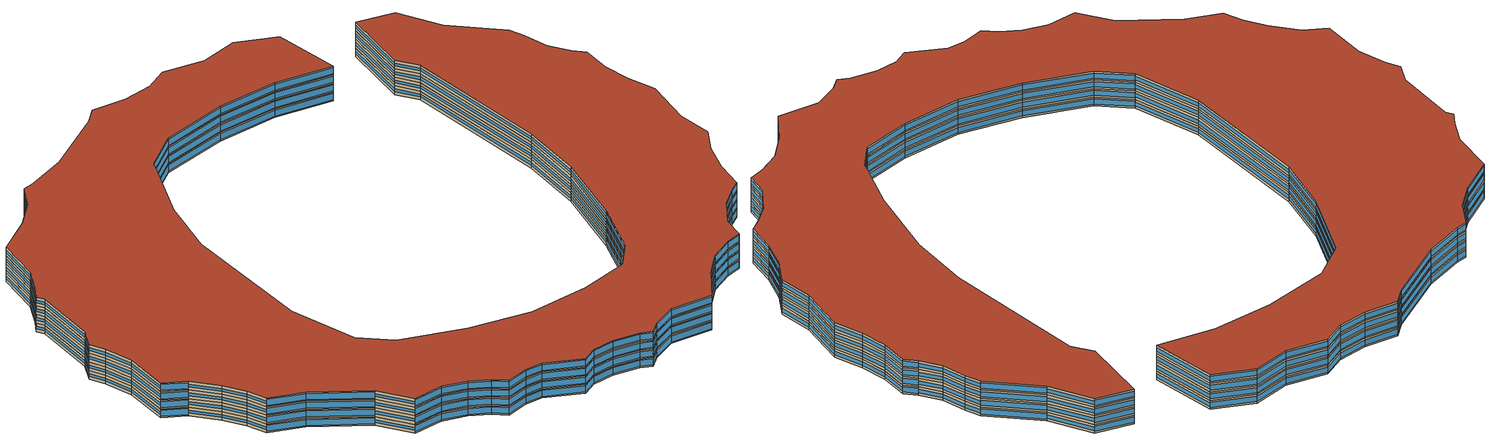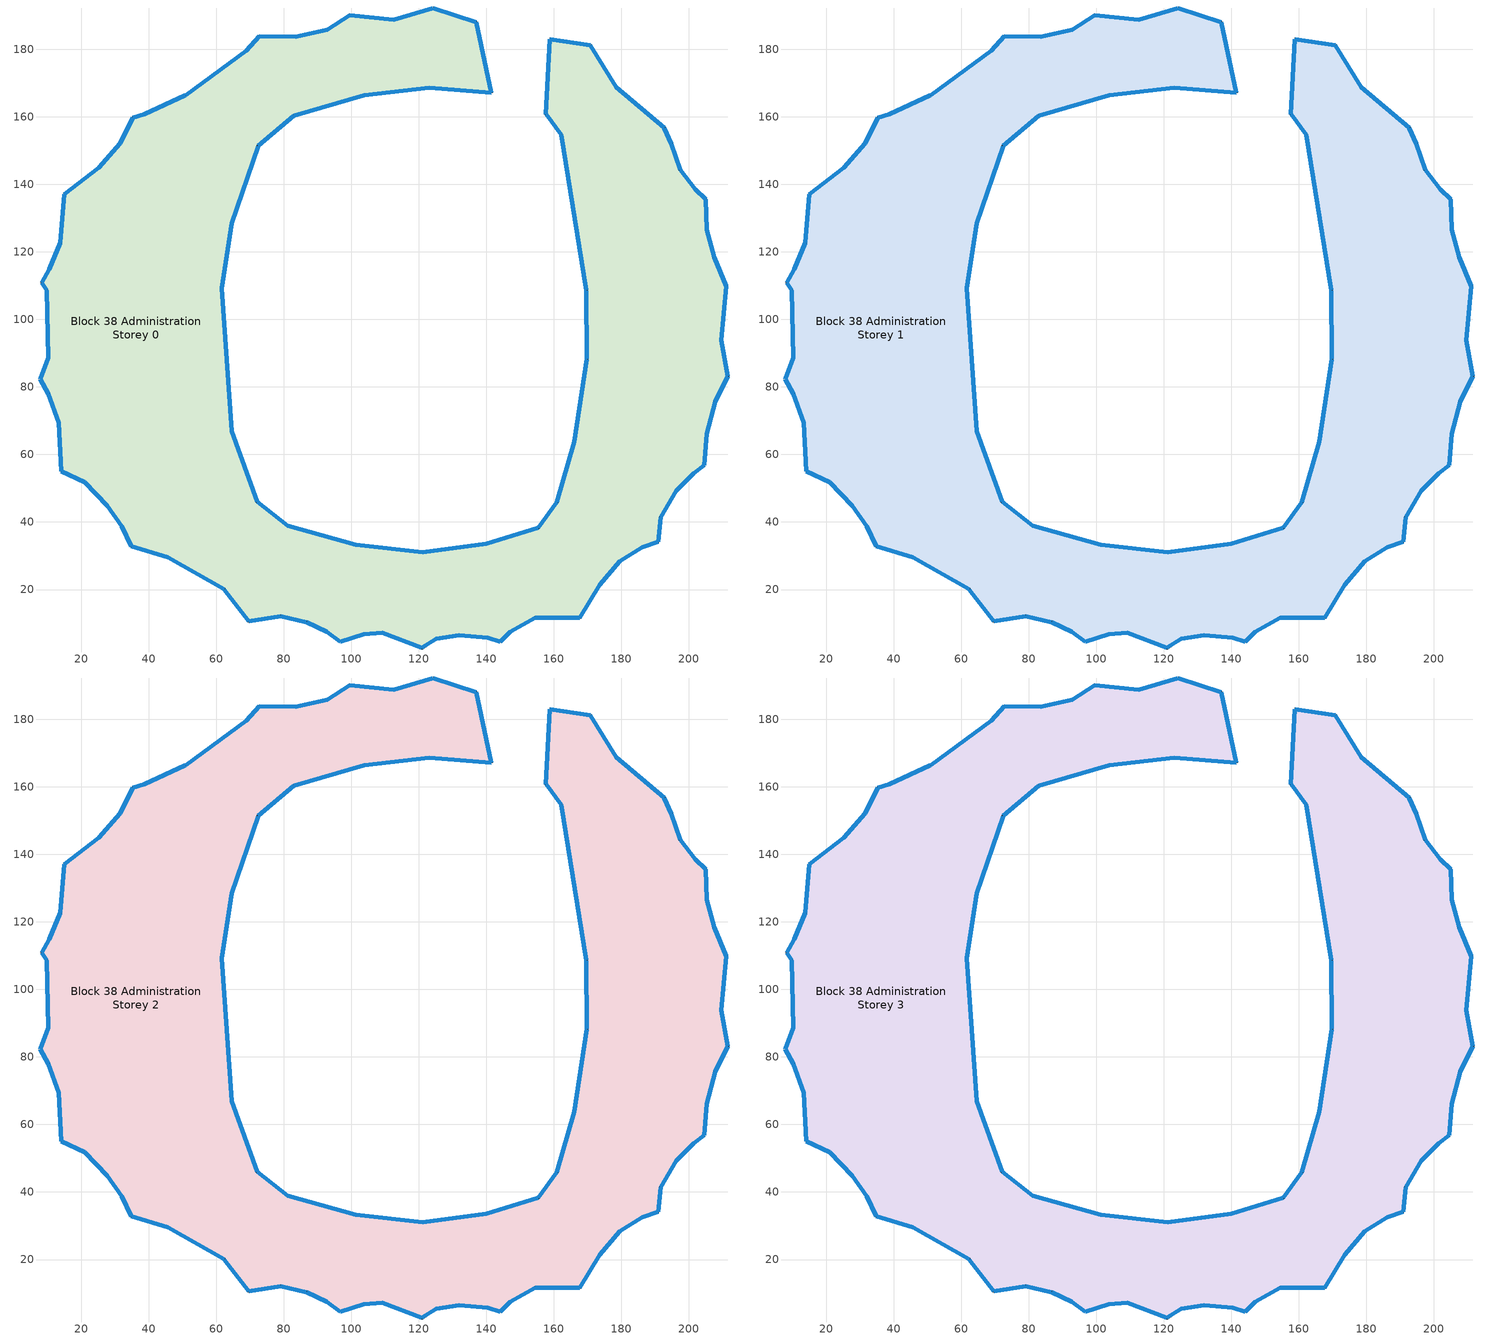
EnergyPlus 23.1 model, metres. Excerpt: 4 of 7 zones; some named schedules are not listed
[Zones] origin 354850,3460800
Block 38 Administration Storey 0
 floor ground (Project Floor): 192.75,156.68 194.78,151.99 197.44,144.31 201.84,138.59 205.03,135.55 205.29,126.57 207.46,118.34 211.06,109.75 209.6,93.8 211.55,83.13 207.82,75.65 205.22,66.15 204.52,56.73 201.44,54.45 196.22,49.2 191.64,41.39 190.97,34.19 186.18,32.48 179.46,28.36 173.65,21.35 167.71,11.56 154.47,11.63 147.08,7.52 144.09,4.46 140.49,5.73 132.02,6.51 125.15,5.39 120.83,2.68 109.18,7.16 103.65,6.79 96.76,4.56 92.8,7.5 86.75,10.35 79.15,12.01 69.7,10.59 62.41,20 45.68,29.55 34.87,32.8 32.1,38.71 27.8,44.87 21.14,51.73 14.13,55.04 13.38,69.35 10.26,77.93 7.84,82.29 10.31,88.68 9.83,108.65 8.34,110.89 10.58,114.85 13.83,122.67 14.98,137.07 25.28,144.91 31.57,152.14 35.29,159.74 38.64,160.69 50.91,166.4 68.9,179.56 72.76,183.83 83.62,183.68 92.88,185.77 99.61,190 112.64,188.72 124.21,192.22 137,187.94 141.48,167.14 123.12,168.62 103.85,166.44 83.01,160.3 72.51,151.35 64.67,128.51 61.64,109.26 64.58,66.87 72.19,45.92 81.24,38.81 101.35,33.32 121.12,31.05 140.01,33.56 155.32,38.34 160.85,45.81 166.05,63.81 169.72,88.26 169.62,108.55 162.25,154.66 157.67,160.71 158.84,182.98 170.71,181.15 178.54,168.74 z0
 wall outside (Project Wall): 137,187.94 124.21,192.22 112.64,188.72 99.61,190 92.88,185.77 83.62,183.68 72.76,183.83 68.9,179.56 50.91,166.4 38.64,160.69 35.29,159.74 31.57,152.14 25.28,144.91 14.98,137.07 13.83,122.67 10.58,114.85 8.34,110.89 9.83,108.65 10.31,88.68 7.84,82.29 10.26,77.93 13.38,69.35 14.13,55.04 21.14,51.73 27.8,44.87 32.1,38.71 34.87,32.8 45.68,29.55 62.41,20 69.7,10.59 79.15,12.01 86.75,10.35 92.8,7.5 96.76,4.56 103.65,6.79 109.18,7.16 120.83,2.68 125.15,5.39 132.02,6.51 140.49,5.73 144.09,4.46 147.08,7.52 154.47,11.63 167.71,11.56 173.65,21.35 179.46,28.36 186.18,32.48 190.97,34.19 191.64,41.39 196.22,49.2 201.44,54.45 204.52,56.73 205.22,66.15 207.82,75.65 211.55,83.13 209.6,93.8 211.06,109.75 207.46,118.34 205.29,126.57 205.03,135.55 201.84,138.59 197.44,144.31 194.78,151.99 192.75,156.68 178.54,168.74 170.71,181.15 158.84,182.98 157.67,160.71 162.25,154.66 169.62,108.55 169.72,88.26 166.05,63.81 160.85,45.81 155.32,38.34 140.01,33.56 121.12,31.05 101.35,33.32 81.24,38.81 72.19,45.92 64.58,66.87 61.64,109.26 64.67,128.51 72.51,151.35 83.01,160.3 103.85,166.44 123.12,168.62 141.48,167.14 137,187.94 z0:2.86
 window (Administration_north_window_construction): 137,187.94 124.21,192.21 / 124.2,192.21 112.64,188.72 / 112.63,188.72 99.61,190 / 99.6,190 92.89,185.78 / 92.88,185.77 83.62,183.69 / 83.61,183.68 72.77,183.83 / 68.89,179.56 50.92,166.4 / 50.9,166.39 38.64,160.69 / 38.64,160.69 35.29,159.74 / 25.27,144.91 14.99,137.07 / 205.03,135.56 201.84,138.59 / 192.75,156.68 178.55,168.73 / 170.71,181.15 158.84,182.98 / 155.31,38.34 140.02,33.57 / 140,33.56 121.13,31.06 / 121.11,31.06 101.36,33.32 / 101.34,33.33 81.25,38.81 / 81.23,38.81 72.2,45.92 z0.57:2.29
 window (Administration_west_window_construction): 72.76,183.83 68.9,179.57 / 35.29,159.74 31.57,152.14 / 31.57,152.14 25.28,144.91 / 14.98,137.06 13.83,122.68 / 13.83,122.67 10.58,114.85 / 10.58,114.84 8.34,110.89 / 8.34,110.88 9.83,108.65 / 9.83,108.64 10.31,88.69 / 10.31,88.68 7.85,82.29 / 7.85,82.29 10.26,77.93 / 10.26,77.93 13.38,69.35 / 13.38,69.34 14.13,55.05 / 21.14,51.72 27.8,44.87 / 27.8,44.87 32.09,38.72 / 32.1,38.71 34.87,32.8 / 62.41,20 69.7,10.59 / 158.84,182.97 157.67,160.72 / 157.67,160.71 162.25,154.66 / 162.26,154.64 169.61,108.57 / 169.62,108.54 169.72,88.27 / 169.72,88.24 166.05,63.82 / 166.04,63.8 160.85,45.81 / 160.84,45.8 155.32,38.35 z1:1.86
 window (Administration_south_window_construction): 14.14,55.04 21.13,51.73 / 34.88,32.8 45.68,29.55 / 45.69,29.54 62.4,20.01 / 69.71,10.59 79.15,12.01 / 79.16,12.01 86.74,10.35 / 86.75,10.35 92.8,7.5 / 92.8,7.5 96.76,4.56 / 96.76,4.56 103.64,6.79 / 103.65,6.79 109.17,7.16 / 109.18,7.16 120.82,2.68 / 120.83,2.68 125.15,5.39 / 125.15,5.39 132.02,6.51 / 132.03,6.51 140.48,5.73 / 140.49,5.73 144.09,4.46 / 147.09,7.53 154.47,11.63 / 154.48,11.63 167.7,11.56 / 179.46,28.37 186.18,32.48 / 186.19,32.49 190.97,34.19 / 201.44,54.45 204.51,56.73 / 72.51,151.36 83,160.29 / 83.02,160.3 103.84,166.44 / 103.86,166.44 123.11,168.61 / 123.13,168.61 141.47,167.14 z0.43:2.43
 window (Administration_east_window_construction): 144.09,4.46 147.08,7.52 / 167.71,11.57 173.65,21.34 / 173.65,21.35 179.46,28.36 / 190.97,34.2 191.64,41.39 / 191.64,41.39 196.22,49.19 / 196.23,49.2 201.43,54.44 / 204.52,56.74 205.22,66.14 / 205.22,66.15 207.82,75.64 / 207.83,75.65 211.54,83.13 / 211.55,83.14 209.6,93.8 / 209.6,93.81 211.06,109.74 / 211.05,109.75 207.46,118.33 / 207.46,118.34 205.29,126.57 / 205.29,126.57 205.03,135.55 / 201.83,138.59 197.44,144.3 / 197.44,144.31 194.79,151.99 / 194.78,152 192.75,156.68 / 178.54,168.74 170.72,181.15 / 72.19,45.93 64.58,66.86 / 64.58,66.89 61.64,109.24 / 61.64,109.27 64.67,128.5 / 64.67,128.52 72.5,151.34 / 141.47,167.15 137,187.93 z0.86:2
 roof outside (Project Ceiling): 190.97,34.19 191.64,41.39 196.22,49.2 201.44,54.45 204.52,56.73 205.22,66.15 207.82,75.65 211.55,83.13 209.6,93.8 211.06,109.75 207.46,118.34 205.29,126.57 205.03,135.55 201.84,138.59 197.44,144.31 194.78,151.99 192.75,156.68 178.54,168.74 170.71,181.15 158.84,182.98 157.67,160.71 162.25,154.66 169.62,108.55 169.72,88.26 166.05,63.81 160.85,45.81 155.32,38.34 140.01,33.56 121.12,31.05 101.35,33.32 81.24,38.81 72.19,45.92 64.58,66.87 61.64,109.26 64.67,128.51 72.51,151.35 83.01,160.3 103.85,166.44 123.12,168.62 141.48,167.14 137,187.94 124.21,192.22 112.64,188.72 99.61,190 92.88,185.77 83.62,183.68 72.76,183.83 68.9,179.56 50.91,166.4 38.64,160.69 35.29,159.74 31.57,152.14 25.28,144.91 14.98,137.07 13.83,122.67 10.58,114.85 8.34,110.89 9.83,108.65 10.31,88.68 7.84,82.29 10.26,77.93 13.38,69.35 14.13,55.04 21.14,51.73 27.8,44.87 32.1,38.71 34.87,32.8 45.68,29.55 62.41,20 69.7,10.59 79.15,12.01 86.75,10.35 92.8,7.5 96.76,4.56 103.65,6.79 109.18,7.16 120.83,2.68 125.15,5.39 132.02,6.51 140.49,5.73 144.09,4.46 147.08,7.52 154.47,11.63 167.71,11.56 173.65,21.35 179.46,28.36 186.18,32.48 z2.86
Block 38 Administration Storey 1
 floor outside (Project Floor): 192.75,156.68 194.78,151.99 197.44,144.31 201.84,138.59 205.03,135.55 205.29,126.57 207.46,118.34 211.06,109.75 209.6,93.8 211.55,83.13 207.82,75.65 205.22,66.15 204.52,56.73 201.44,54.45 196.22,49.2 191.64,41.39 190.97,34.19 186.18,32.48 179.46,28.36 173.65,21.35 167.71,11.56 154.47,11.63 147.08,7.52 144.09,4.46 140.49,5.73 132.02,6.51 125.15,5.39 120.83,2.68 109.18,7.16 103.65,6.79 96.76,4.56 92.8,7.5 86.75,10.35 79.15,12.01 69.7,10.59 62.41,20 45.68,29.55 34.87,32.8 32.1,38.71 27.8,44.87 21.14,51.73 14.13,55.04 13.38,69.35 10.26,77.93 7.84,82.29 10.31,88.68 9.83,108.65 8.34,110.89 10.58,114.85 13.83,122.67 14.98,137.07 25.28,144.91 31.57,152.14 35.29,159.74 38.64,160.69 50.91,166.4 68.9,179.56 72.76,183.83 83.62,183.68 92.88,185.77 99.61,190 112.64,188.72 124.21,192.22 137,187.94 141.48,167.14 123.12,168.62 103.85,166.44 83.01,160.3 72.51,151.35 64.67,128.51 61.64,109.26 64.58,66.87 72.19,45.92 81.24,38.81 101.35,33.32 121.12,31.05 140.01,33.56 155.32,38.34 160.85,45.81 166.05,63.81 169.72,88.26 169.62,108.55 162.25,154.66 157.67,160.71 158.84,182.98 170.71,181.15 178.54,168.74 z2.86
 wall outside (Project Wall): 137,187.94 124.21,192.22 112.64,188.72 99.61,190 92.88,185.77 83.62,183.68 72.76,183.83 68.9,179.56 50.91,166.4 38.64,160.69 35.29,159.74 31.57,152.14 25.28,144.91 14.98,137.07 13.83,122.67 10.58,114.85 8.34,110.89 9.83,108.65 10.31,88.68 7.84,82.29 10.26,77.93 13.38,69.35 14.13,55.04 21.14,51.73 27.8,44.87 32.1,38.71 34.87,32.8 45.68,29.55 62.41,20 69.7,10.59 79.15,12.01 86.75,10.35 92.8,7.5 96.76,4.56 103.65,6.79 109.18,7.16 120.83,2.68 125.15,5.39 132.02,6.51 140.49,5.73 144.09,4.46 147.08,7.52 154.47,11.63 167.71,11.56 173.65,21.35 179.46,28.36 186.18,32.48 190.97,34.19 191.64,41.39 196.22,49.2 201.44,54.45 204.52,56.73 205.22,66.15 207.82,75.65 211.55,83.13 209.6,93.8 211.06,109.75 207.46,118.34 205.29,126.57 205.03,135.55 201.84,138.59 197.44,144.31 194.78,151.99 192.75,156.68 178.54,168.74 170.71,181.15 158.84,182.98 157.67,160.71 162.25,154.66 169.62,108.55 169.72,88.26 166.05,63.81 160.85,45.81 155.32,38.34 140.01,33.56 121.12,31.05 101.35,33.32 81.24,38.81 72.19,45.92 64.58,66.87 61.64,109.26 64.67,128.51 72.51,151.35 83.01,160.3 103.85,166.44 123.12,168.62 141.48,167.14 137,187.94 z2.86:5.71
 window (Administration_north_window_construction): 137,187.94 124.21,192.21 / 124.2,192.21 112.64,188.72 / 112.63,188.72 99.61,190 / 99.6,190 92.89,185.78 / 92.88,185.77 83.62,183.69 / 83.61,183.68 72.77,183.83 / 68.89,179.56 50.92,166.4 / 50.9,166.39 38.64,160.69 / 38.64,160.69 35.29,159.74 / 25.27,144.91 14.99,137.07 / 205.03,135.56 201.84,138.59 / 192.75,156.68 178.55,168.73 / 170.71,181.15 158.84,182.98 / 155.31,38.34 140.02,33.57 / 140,33.56 121.13,31.06 / 121.11,31.06 101.36,33.32 / 101.34,33.33 81.25,38.81 / 81.23,38.81 72.2,45.92 z3.43:5.14
 window (Administration_west_window_construction): 72.76,183.83 68.9,179.57 / 35.29,159.74 31.57,152.14 / 31.57,152.14 25.28,144.91 / 14.98,137.06 13.83,122.68 / 13.83,122.67 10.58,114.85 / 10.58,114.84 8.34,110.89 / 8.34,110.88 9.83,108.65 / 9.83,108.64 10.31,88.69 / 10.31,88.68 7.85,82.29 / 7.85,82.29 10.26,77.93 / 10.26,77.93 13.38,69.35 / 13.38,69.34 14.13,55.05 / 21.14,51.72 27.8,44.87 / 27.8,44.87 32.09,38.72 / 32.1,38.71 34.87,32.8 / 62.41,20 69.7,10.59 / 158.84,182.97 157.67,160.72 / 157.67,160.71 162.25,154.66 / 162.26,154.64 169.61,108.57 / 169.62,108.54 169.72,88.27 / 169.72,88.24 166.05,63.82 / 166.04,63.8 160.85,45.81 / 160.84,45.8 155.32,38.35 z3.86:4.71
 window (Administration_south_window_construction): 14.14,55.04 21.13,51.73 / 34.88,32.8 45.68,29.55 / 45.69,29.54 62.4,20.01 / 69.71,10.59 79.15,12.01 / 79.16,12.01 86.74,10.35 / 86.75,10.35 92.8,7.5 / 92.8,7.5 96.76,4.56 / 96.76,4.56 103.64,6.79 / 103.65,6.79 109.17,7.16 / 109.18,7.16 120.82,2.68 / 120.83,2.68 125.15,5.39 / 125.15,5.39 132.02,6.51 / 132.03,6.51 140.48,5.73 / 140.49,5.73 144.09,4.46 / 147.09,7.53 154.47,11.63 / 154.48,11.63 167.7,11.56 / 179.46,28.37 186.18,32.48 / 186.19,32.49 190.97,34.19 / 201.44,54.45 204.51,56.73 / 72.51,151.36 83,160.29 / 83.02,160.3 103.84,166.44 / 103.86,166.44 123.11,168.61 / 123.13,168.61 141.47,167.14 z3.29:5.29
 window (Administration_east_window_construction): 144.09,4.46 147.08,7.52 / 167.71,11.57 173.65,21.34 / 173.65,21.35 179.46,28.36 / 190.97,34.2 191.64,41.39 / 191.64,41.39 196.22,49.19 / 196.23,49.2 201.43,54.44 / 204.52,56.74 205.22,66.14 / 205.22,66.15 207.82,75.64 / 207.83,75.65 211.54,83.13 / 211.55,83.14 209.6,93.8 / 209.6,93.81 211.06,109.74 / 211.05,109.75 207.46,118.33 / 207.46,118.34 205.29,126.57 / 205.29,126.57 205.03,135.55 / 201.83,138.59 197.44,144.3 / 197.44,144.31 194.79,151.99 / 194.78,152 192.75,156.68 / 178.54,168.74 170.72,181.15 / 72.19,45.93 64.58,66.86 / 64.58,66.89 61.64,109.24 / 61.64,109.27 64.67,128.5 / 64.67,128.52 72.5,151.34 / 141.47,167.15 137,187.93 z3.71:4.86
 roof outside (Project Ceiling): 190.97,34.19 191.64,41.39 196.22,49.2 201.44,54.45 204.52,56.73 205.22,66.15 207.82,75.65 211.55,83.13 209.6,93.8 211.06,109.75 207.46,118.34 205.29,126.57 205.03,135.55 201.84,138.59 197.44,144.31 194.78,151.99 192.75,156.68 178.54,168.74 170.71,181.15 158.84,182.98 157.67,160.71 162.25,154.66 169.62,108.55 169.72,88.26 166.05,63.81 160.85,45.81 155.32,38.34 140.01,33.56 121.12,31.05 101.35,33.32 81.24,38.81 72.19,45.92 64.58,66.87 61.64,109.26 64.67,128.51 72.51,151.35 83.01,160.3 103.85,166.44 123.12,168.62 141.48,167.14 137,187.94 124.21,192.22 112.64,188.72 99.61,190 92.88,185.77 83.62,183.68 72.76,183.83 68.9,179.56 50.91,166.4 38.64,160.69 35.29,159.74 31.57,152.14 25.28,144.91 14.98,137.07 13.83,122.67 10.58,114.85 8.34,110.89 9.83,108.65 10.31,88.68 7.84,82.29 10.26,77.93 13.38,69.35 14.13,55.04 21.14,51.73 27.8,44.87 32.1,38.71 34.87,32.8 45.68,29.55 62.41,20 69.7,10.59 79.15,12.01 86.75,10.35 92.8,7.5 96.76,4.56 103.65,6.79 109.18,7.16 120.83,2.68 125.15,5.39 132.02,6.51 140.49,5.73 144.09,4.46 147.08,7.52 154.47,11.63 167.71,11.56 173.65,21.35 179.46,28.36 186.18,32.48 z5.71
Block 38 Administration Storey 2
 floor outside (Project Floor): 192.75,156.68 194.78,151.99 197.44,144.31 201.84,138.59 205.03,135.55 205.29,126.57 207.46,118.34 211.06,109.75 209.6,93.8 211.55,83.13 207.82,75.65 205.22,66.15 204.52,56.73 201.44,54.45 196.22,49.2 191.64,41.39 190.97,34.19 186.18,32.48 179.46,28.36 173.65,21.35 167.71,11.56 154.47,11.63 147.08,7.52 144.09,4.46 140.49,5.73 132.02,6.51 125.15,5.39 120.83,2.68 109.18,7.16 103.65,6.79 96.76,4.56 92.8,7.5 86.75,10.35 79.15,12.01 69.7,10.59 62.41,20 45.68,29.55 34.87,32.8 32.1,38.71 27.8,44.87 21.14,51.73 14.13,55.04 13.38,69.35 10.26,77.93 7.84,82.29 10.31,88.68 9.83,108.65 8.34,110.89 10.58,114.85 13.83,122.67 14.98,137.07 25.28,144.91 31.57,152.14 35.29,159.74 38.64,160.69 50.91,166.4 68.9,179.56 72.76,183.83 83.62,183.68 92.88,185.77 99.61,190 112.64,188.72 124.21,192.22 137,187.94 141.48,167.14 123.12,168.62 103.85,166.44 83.01,160.3 72.51,151.35 64.67,128.51 61.64,109.26 64.58,66.87 72.19,45.92 81.24,38.81 101.35,33.32 121.12,31.05 140.01,33.56 155.32,38.34 160.85,45.81 166.05,63.81 169.72,88.26 169.62,108.55 162.25,154.66 157.67,160.71 158.84,182.98 170.71,181.15 178.54,168.74 z5.71
 wall outside (Project Wall): 137,187.94 124.21,192.22 112.64,188.72 99.61,190 92.88,185.77 83.62,183.68 72.76,183.83 68.9,179.56 50.91,166.4 38.64,160.69 35.29,159.74 31.57,152.14 25.28,144.91 14.98,137.07 13.83,122.67 10.58,114.85 8.34,110.89 9.83,108.65 10.31,88.68 7.84,82.29 10.26,77.93 13.38,69.35 14.13,55.04 21.14,51.73 27.8,44.87 32.1,38.71 34.87,32.8 45.68,29.55 62.41,20 69.7,10.59 79.15,12.01 86.75,10.35 92.8,7.5 96.76,4.56 103.65,6.79 109.18,7.16 120.83,2.68 125.15,5.39 132.02,6.51 140.49,5.73 144.09,4.46 147.08,7.52 154.47,11.63 167.71,11.56 173.65,21.35 179.46,28.36 186.18,32.48 190.97,34.19 191.64,41.39 196.22,49.2 201.44,54.45 204.52,56.73 205.22,66.15 207.82,75.65 211.55,83.13 209.6,93.8 211.06,109.75 207.46,118.34 205.29,126.57 205.03,135.55 201.84,138.59 197.44,144.31 194.78,151.99 192.75,156.68 178.54,168.74 170.71,181.15 158.84,182.98 157.67,160.71 162.25,154.66 169.62,108.55 169.72,88.26 166.05,63.81 160.85,45.81 155.32,38.34 140.01,33.56 121.12,31.05 101.35,33.32 81.24,38.81 72.19,45.92 64.58,66.87 61.64,109.26 64.67,128.51 72.51,151.35 83.01,160.3 103.85,166.44 123.12,168.62 141.48,167.14 137,187.94 z5.71:8.57
 window (Administration_north_window_construction): 137,187.94 124.21,192.21 / 124.2,192.21 112.64,188.72 / 112.63,188.72 99.61,190 / 99.6,190 92.89,185.78 / 92.88,185.77 83.62,183.69 / 83.61,183.68 72.77,183.83 / 68.89,179.56 50.92,166.4 / 50.9,166.39 38.64,160.69 / 38.64,160.69 35.29,159.74 / 25.27,144.91 14.99,137.07 / 205.03,135.56 201.84,138.59 / 192.75,156.68 178.55,168.73 / 170.71,181.15 158.84,182.98 / 155.31,38.34 140.02,33.57 / 140,33.56 121.13,31.06 / 121.11,31.06 101.36,33.32 / 101.34,33.33 81.25,38.81 / 81.23,38.81 72.2,45.92 z6.29:8
 window (Administration_west_window_construction): 72.76,183.83 68.9,179.57 / 35.29,159.74 31.57,152.14 / 31.57,152.14 25.28,144.91 / 14.98,137.06 13.83,122.68 / 13.83,122.67 10.58,114.85 / 10.58,114.84 8.34,110.89 / 8.34,110.88 9.83,108.65 / 9.83,108.64 10.31,88.69 / 10.31,88.68 7.85,82.29 / 7.85,82.29 10.26,77.93 / 10.26,77.93 13.38,69.35 / 13.38,69.34 14.13,55.05 / 21.14,51.72 27.8,44.87 / 27.8,44.87 32.09,38.72 / 32.1,38.71 34.87,32.8 / 62.41,20 69.7,10.59 / 158.84,182.97 157.67,160.72 / 157.67,160.71 162.25,154.66 / 162.26,154.64 169.61,108.57 / 169.62,108.54 169.72,88.27 / 169.72,88.24 166.05,63.82 / 166.04,63.8 160.85,45.81 / 160.84,45.8 155.32,38.35 z6.71:7.57
 window (Administration_south_window_construction): 14.14,55.04 21.13,51.73 / 34.88,32.8 45.68,29.55 / 45.69,29.54 62.4,20.01 / 69.71,10.59 79.15,12.01 / 79.16,12.01 86.74,10.35 / 86.75,10.35 92.8,7.5 / 92.8,7.5 96.76,4.56 / 96.76,4.56 103.64,6.79 / 103.65,6.79 109.17,7.16 / 109.18,7.16 120.82,2.68 / 120.83,2.68 125.15,5.39 / 125.15,5.39 132.02,6.51 / 132.03,6.51 140.48,5.73 / 140.49,5.73 144.09,4.46 / 147.09,7.53 154.47,11.63 / 154.48,11.63 167.7,11.56 / 179.46,28.37 186.18,32.48 / 186.19,32.49 190.97,34.19 / 201.44,54.45 204.51,56.73 / 72.51,151.36 83,160.29 / 83.02,160.3 103.84,166.44 / 103.86,166.44 123.11,168.61 / 123.13,168.61 141.47,167.14 z6.14:8.14
 window (Administration_east_window_construction): 144.09,4.46 147.08,7.52 / 167.71,11.57 173.65,21.34 / 173.65,21.35 179.46,28.36 / 190.97,34.2 191.64,41.39 / 191.64,41.39 196.22,49.19 / 196.23,49.2 201.43,54.44 / 204.52,56.74 205.22,66.14 / 205.22,66.15 207.82,75.64 / 207.83,75.65 211.54,83.13 / 211.55,83.14 209.6,93.8 / 209.6,93.81 211.06,109.74 / 211.05,109.75 207.46,118.33 / 207.46,118.34 205.29,126.57 / 205.29,126.57 205.03,135.55 / 201.83,138.59 197.44,144.3 / 197.44,144.31 194.79,151.99 / 194.78,152 192.75,156.68 / 178.54,168.74 170.72,181.15 / 72.19,45.93 64.58,66.86 / 64.58,66.89 61.64,109.24 / 61.64,109.27 64.67,128.5 / 64.67,128.52 72.5,151.34 / 141.47,167.15 137,187.93 z6.57:7.71
 roof outside (Project Ceiling): 190.97,34.19 191.64,41.39 196.22,49.2 201.44,54.45 204.52,56.73 205.22,66.15 207.82,75.65 211.55,83.13 209.6,93.8 211.06,109.75 207.46,118.34 205.29,126.57 205.03,135.55 201.84,138.59 197.44,144.31 194.78,151.99 192.75,156.68 178.54,168.74 170.71,181.15 158.84,182.98 157.67,160.71 162.25,154.66 169.62,108.55 169.72,88.26 166.05,63.81 160.85,45.81 155.32,38.34 140.01,33.56 121.12,31.05 101.35,33.32 81.24,38.81 72.19,45.92 64.58,66.87 61.64,109.26 64.67,128.51 72.51,151.35 83.01,160.3 103.85,166.44 123.12,168.62 141.48,167.14 137,187.94 124.21,192.22 112.64,188.72 99.61,190 92.88,185.77 83.62,183.68 72.76,183.83 68.9,179.56 50.91,166.4 38.64,160.69 35.29,159.74 31.57,152.14 25.28,144.91 14.98,137.07 13.83,122.67 10.58,114.85 8.34,110.89 9.83,108.65 10.31,88.68 7.84,82.29 10.26,77.93 13.38,69.35 14.13,55.04 21.14,51.73 27.8,44.87 32.1,38.71 34.87,32.8 45.68,29.55 62.41,20 69.7,10.59 79.15,12.01 86.75,10.35 92.8,7.5 96.76,4.56 103.65,6.79 109.18,7.16 120.83,2.68 125.15,5.39 132.02,6.51 140.49,5.73 144.09,4.46 147.08,7.52 154.47,11.63 167.71,11.56 173.65,21.35 179.46,28.36 186.18,32.48 z8.57
Block 38 Administration Storey 3
 floor outside (Project Floor): 192.75,156.68 194.78,151.99 197.44,144.31 201.84,138.59 205.03,135.55 205.29,126.57 207.46,118.34 211.06,109.75 209.6,93.8 211.55,83.13 207.82,75.65 205.22,66.15 204.52,56.73 201.44,54.45 196.22,49.2 191.64,41.39 190.97,34.19 186.18,32.48 179.46,28.36 173.65,21.35 167.71,11.56 154.47,11.63 147.08,7.52 144.09,4.46 140.49,5.73 132.02,6.51 125.15,5.39 120.83,2.68 109.18,7.16 103.65,6.79 96.76,4.56 92.8,7.5 86.75,10.35 79.15,12.01 69.7,10.59 62.41,20 45.68,29.55 34.87,32.8 32.1,38.71 27.8,44.87 21.14,51.73 14.13,55.04 13.38,69.35 10.26,77.93 7.84,82.29 10.31,88.68 9.83,108.65 8.34,110.89 10.58,114.85 13.83,122.67 14.98,137.07 25.28,144.91 31.57,152.14 35.29,159.74 38.64,160.69 50.91,166.4 68.9,179.56 72.76,183.83 83.62,183.68 92.88,185.77 99.61,190 112.64,188.72 124.21,192.22 137,187.94 141.48,167.14 123.12,168.62 103.85,166.44 83.01,160.3 72.51,151.35 64.67,128.51 61.64,109.26 64.58,66.87 72.19,45.92 81.24,38.81 101.35,33.32 121.12,31.05 140.01,33.56 155.32,38.34 160.85,45.81 166.05,63.81 169.72,88.26 169.62,108.55 162.25,154.66 157.67,160.71 158.84,182.98 170.71,181.15 178.54,168.74 z8.57
 wall outside (Project Wall): 137,187.94 124.21,192.22 112.64,188.72 99.61,190 92.88,185.77 83.62,183.68 72.76,183.83 68.9,179.56 50.91,166.4 38.64,160.69 35.29,159.74 31.57,152.14 25.28,144.91 14.98,137.07 13.83,122.67 10.58,114.85 8.34,110.89 9.83,108.65 10.31,88.68 7.84,82.29 10.26,77.93 13.38,69.35 14.13,55.04 21.14,51.73 27.8,44.87 32.1,38.71 34.87,32.8 45.68,29.55 62.41,20 69.7,10.59 79.15,12.01 86.75,10.35 92.8,7.5 96.76,4.56 103.65,6.79 109.18,7.16 120.83,2.68 125.15,5.39 132.02,6.51 140.49,5.73 144.09,4.46 147.08,7.52 154.47,11.63 167.71,11.56 173.65,21.35 179.46,28.36 186.18,32.48 190.97,34.19 191.64,41.39 196.22,49.2 201.44,54.45 204.52,56.73 205.22,66.15 207.82,75.65 211.55,83.13 209.6,93.8 211.06,109.75 207.46,118.34 205.29,126.57 205.03,135.55 201.84,138.59 197.44,144.31 194.78,151.99 192.75,156.68 178.54,168.74 170.71,181.15 158.84,182.98 157.67,160.71 162.25,154.66 169.62,108.55 169.72,88.26 166.05,63.81 160.85,45.81 155.32,38.34 140.01,33.56 121.12,31.05 101.35,33.32 81.24,38.81 72.19,45.92 64.58,66.87 61.64,109.26 64.67,128.51 72.51,151.35 83.01,160.3 103.85,166.44 123.12,168.62 141.48,167.14 137,187.94 z8.57:11.43
 window (Administration_north_window_construction): 137,187.94 124.21,192.21 / 124.2,192.21 112.64,188.72 / 112.63,188.72 99.61,190 / 99.6,190 92.89,185.78 / 92.88,185.77 83.62,183.69 / 83.61,183.68 72.77,183.83 / 68.89,179.56 50.92,166.4 / 50.9,166.39 38.64,160.69 / 38.64,160.69 35.29,159.74 / 25.27,144.91 14.99,137.07 / 205.03,135.56 201.84,138.59 / 192.75,156.68 178.55,168.73 / 170.71,181.15 158.84,182.98 / 155.31,38.34 140.02,33.57 / 140,33.56 121.13,31.06 / 121.11,31.06 101.36,33.32 / 101.34,33.33 81.25,38.81 / 81.23,38.81 72.2,45.92 z9.14:10.86
 window (Administration_west_window_construction): 72.76,183.83 68.9,179.57 / 35.29,159.74 31.57,152.14 / 31.57,152.14 25.28,144.91 / 14.98,137.06 13.83,122.68 / 13.83,122.67 10.58,114.85 / 10.58,114.84 8.34,110.89 / 8.34,110.88 9.83,108.65 / 9.83,108.64 10.31,88.69 / 10.31,88.68 7.85,82.29 / 7.85,82.29 10.26,77.93 / 10.26,77.93 13.38,69.35 / 13.38,69.34 14.13,55.05 / 21.14,51.72 27.8,44.87 / 27.8,44.87 32.09,38.72 / 32.1,38.71 34.87,32.8 / 62.41,20 69.7,10.59 / 158.84,182.97 157.67,160.72 / 157.67,160.71 162.25,154.66 / 162.26,154.64 169.61,108.57 / 169.62,108.54 169.72,88.27 / 169.72,88.24 166.05,63.82 / 166.04,63.8 160.85,45.81 / 160.84,45.8 155.32,38.35 z9.57:10.43
 window (Administration_south_window_construction): 14.14,55.04 21.13,51.73 / 34.88,32.8 45.68,29.55 / 45.69,29.54 62.4,20.01 / 69.71,10.59 79.15,12.01 / 79.16,12.01 86.74,10.35 / 86.75,10.35 92.8,7.5 / 92.8,7.5 96.76,4.56 / 96.76,4.56 103.64,6.79 / 103.65,6.79 109.17,7.16 / 109.18,7.16 120.82,2.68 / 120.83,2.68 125.15,5.39 / 125.15,5.39 132.02,6.51 / 132.03,6.51 140.48,5.73 / 140.49,5.73 144.09,4.46 / 147.09,7.53 154.47,11.63 / 154.48,11.63 167.7,11.56 / 179.46,28.37 186.18,32.48 / 186.19,32.49 190.97,34.19 / 201.44,54.45 204.51,56.73 / 72.51,151.36 83,160.29 / 83.02,160.3 103.84,166.44 / 103.86,166.44 123.11,168.61 / 123.13,168.61 141.47,167.14 z9:11
 window (Administration_east_window_construction): 144.09,4.46 147.08,7.52 / 167.71,11.57 173.65,21.34 / 173.65,21.35 179.46,28.36 / 190.97,34.2 191.64,41.39 / 191.64,41.39 196.22,49.19 / 196.23,49.2 201.43,54.44 / 204.52,56.74 205.22,66.14 / 205.22,66.15 207.82,75.64 / 207.83,75.65 211.54,83.13 / 211.55,83.14 209.6,93.8 / 209.6,93.81 211.06,109.74 / 211.05,109.75 207.46,118.33 / 207.46,118.34 205.29,126.57 / 205.29,126.57 205.03,135.55 / 201.83,138.59 197.44,144.3 / 197.44,144.31 194.79,151.99 / 194.78,152 192.75,156.68 / 178.54,168.74 170.72,181.15 / 72.19,45.93 64.58,66.86 / 64.58,66.89 61.64,109.24 / 61.64,109.27 64.67,128.5 / 64.67,128.52 72.5,151.34 / 141.47,167.15 137,187.93 z9.43:10.57
 roof outside (Project Ceiling): 190.97,34.19 191.64,41.39 196.22,49.2 201.44,54.45 204.52,56.73 205.22,66.15 207.82,75.65 211.55,83.13 209.6,93.8 211.06,109.75 207.46,118.34 205.29,126.57 205.03,135.55 201.84,138.59 197.44,144.31 194.78,151.99 192.75,156.68 178.54,168.74 170.71,181.15 158.84,182.98 157.67,160.71 162.25,154.66 169.62,108.55 169.72,88.26 166.05,63.81 160.85,45.81 155.32,38.34 140.01,33.56 121.12,31.05 101.35,33.32 81.24,38.81 72.19,45.92 64.58,66.87 61.64,109.26 64.67,128.51 72.51,151.35 83.01,160.3 103.85,166.44 123.12,168.62 141.48,167.14 137,187.94 124.21,192.22 112.64,188.72 99.61,190 92.88,185.77 83.62,183.68 72.76,183.83 68.9,179.56 50.91,166.4 38.64,160.69 35.29,159.74 31.57,152.14 25.28,144.91 14.98,137.07 13.83,122.67 10.58,114.85 8.34,110.89 9.83,108.65 10.31,88.68 7.84,82.29 10.26,77.93 13.38,69.35 14.13,55.04 21.14,51.73 27.8,44.87 32.1,38.71 34.87,32.8 45.68,29.55 62.41,20 69.7,10.59 79.15,12.01 86.75,10.35 92.8,7.5 96.76,4.56 103.65,6.79 109.18,7.16 120.83,2.68 125.15,5.39 132.02,6.51 140.49,5.73 144.09,4.46 147.08,7.52 154.47,11.63 167.71,11.56 173.65,21.35 179.46,28.36 186.18,32.48 z11.43
[Building]
Building_1: North Axis=0; Terrain=City; Loads Convergence Tolerance Value=0.04; Temperature Convergence Tolerance Value=0.4; Solar Distribution=FullExterior; Maximum Number of Warmup Days=25; Minimum Number of Warmup Days=6
[Site:Location]
CHN Design_Conditions: Latitude=30; Longitude=114; Time Zone=8; Elevation=12
[SIZINGPERIOD:DESIGNDAY] Day of Month=21; DryBulb Temperature Range Modifier Type=DefaultMultipliers; Humidity Condition Type=Wetbulb; Barometric Pressure=101181; Rain Indicator=No; Snow Indicator=No; Daylight Saving Time Indicator=No; Sky Clearness=0; Begin Environment Reset Mode=FullResetAtBeginEnvironment
Name | Month | Day Type | Maximum DryBulb Temperature | Daily DryBulb Temperature Range | Wetbulb or DewPoint at Maximum DryBulb | Wind Speed | Wind Direction | Solar Model Indicator | ASHRAE Clear Sky Optical Depth for Beam Irradiance taub | ASHRAE Clear Sky Optical Depth for Diffuse Irradiance taud
Ann Htg 99.6% Condns DB | 1 | WinterDesignDay | -10 | 0 | -4.8 | 1 | 340 | ASHRAEClearSky | 0 | 0
Ann Clg .4% Condns DB=>MWB | 7 | SummerDesignDay | 40 | 6.6 | 27.1 | 3.5 | 220 | ASHRAETau | 0.781 | 1.413
[MATERIAL]
DefaultMaterial: Roughness=Rough; Thickness=0.1; Conductivity=0.1; Density=1000; Specific Heat=1000; Thermal Absorptance=0.9; Solar Absorptance=0.7; Visible Absorptance=0.7
[WINDOWMATERIAL:SIMPLEGLAZINGSYSTEM] UFactor=3; Visible Transmittance=0.6
Name | Solar Heat Gain Coefficient
Administration_east_window; Administration_south_window; Administration_west_window | 0.3
Administration_north_window | 0.35
[CONSTRUCTION]
Project Wall; Project Floor; Project Ceiling: DefaultMaterial
Administration_east_window_construction: Administration_east_window
Administration_south_window_construction: Administration_south_window
Administration_west_window_construction: Administration_west_window
Administration_north_window_construction: Administration_north_window
[SPACE] Ceiling Height=autocalculate; Volume=autocalculate; Floor Area=autocalculate; Space Type=Administration
Name | Zone
Block 38 Administration Storey 0_space | Block 38 Administration Storey 0
Block 38 Administration Storey 1_space | Block 38 Administration Storey 1
Block 38 Administration Storey 2_space | Block 38 Administration Storey 2
Block 38 Administration Storey 3_space | Block 38 Administration Storey 3
[SPACELIST]
Administration: Block 38 Administration Storey 0_space, Block 38 Administration Storey 1_space, Block 38 Administration Storey 2_space, Block 38 Administration Storey 3_space, Block 38 Administration Storey 4_space, Block 38 Administration Storey 5_space, Block 38 Administration Storey 6_space
[ZONE] Type=1; Multiplier=1; Ceiling Height=autocalculate; Volume=autocalculate; Floor Area=autocalculate; Part of Total Floor Area=Yes
Block 38 Administration Storey 0; Block 38 Administration Storey 1; Block 38 Administration Storey 2; Block 38 Administration Storey 3
[PEOPLE]
People_for_administration: Zone or ZoneList or Space or SpaceList=Administration; Number of People Schedule=SeasonalSchedule_Schedule_administration_people; Number of People Calculation Method=People/Area; People per Floor Area=0.125; Fraction Radiant=0.3; Sensible Heat Fraction=autocalculate; Activity Level Schedule=SeasonalSchedule_Schedule_administration_activity; Carbon Dioxide Generation Rate=3.82e-08; Enable ASHRAE 55 Comfort Warnings=No; Mean Radiant Temperature Calculation Type=ZoneAveraged; Clothing Insulation Calculation Method=ClothingInsulationSchedule; Cold Stress Temperature Threshold=15.56; Heat Stress Temperature Threshold=30
[LIGHTS]
Light_for_administration: Zone or ZoneList or Space or SpaceList=Administration; Schedule=SeasonalSchedule_administration_lighting; Design Level Calculation Method=Watts/Area; Watts per Zone Floor Area=8; Return Air Fraction=0; Fraction Radiant=0.32; Fraction Visible=0.25; Fraction Replaceable=1; EndUse Subcategory=General; Return Air Fraction Calculated from Plenum Temperature=No; Return Air Fraction Function of Plenum Temperature Coefficient 1=0; Return Air Fraction Function of Plenum Temperature Coefficient 2=0
[ELECTRICEQUIPMENT]
Equipment_for_administration: Zone or ZoneList or Space or SpaceList=Administration; Schedule=SeasonalSchedule_Schedule_administration_equipment; Design Level Calculation Method=Watts/Area; Watts per Zone Floor Area=15; Fraction Latent=0; Fraction Radiant=0; Fraction Lost=0; EndUse Subcategory=Electric Equipment
[DAYLIGHTING:CONTROLS] Illuminance Setpoint at Reference Point 1=300
Name | Zone or Space | Glare Calculation Daylighting Reference Point | Daylighting Reference Point 1
Dlight_Block 38 Administration Storey 0 | Block 38 Administration Storey 0 | Rpoint_Block 38 Administration Storey 0 | Rpoint_Block 38 Administration Storey 0
Dlight_Block 38 Administration Storey 1 | Block 38 Administration Storey 1 | Rpoint_Block 38 Administration Storey 1 | Rpoint_Block 38 Administration Storey 1
Dlight_Block 38 Administration Storey 2 | Block 38 Administration Storey 2 | Rpoint_Block 38 Administration Storey 2 | Rpoint_Block 38 Administration Storey 2
Dlight_Block 38 Administration Storey 3 | Block 38 Administration Storey 3 | Rpoint_Block 38 Administration Storey 3 | Rpoint_Block 38 Administration Storey 3
[HVACTEMPLATE:THERMOSTAT]
Name | Heating Setpoint Schedule | Cooling Setpoint Schedule
Thermostat_for_office | SeasonalSchedule_office_heating | SeasonalSchedule_office_cooling
Thermostat_for_commercial | SeasonalSchedule_commerical_heating | SeasonalSchedule_commerical_cooling
Thermostat_for_residential | SeasonalSchedule_residential_heating | SeasonalSchedule_residential_cooling
Thermostat_for_school | SeasonalSchedule_school_heating | SeasonalSchedule_school_cooling
Thermostat_for_hospital | SeasonalSchedule_hospital_heating | SeasonalSchedule_hospital_cooling
Thermostat_for_industrial | SeasonalSchedule_Industrial_heating | SeasonalSchedule_Industrial_cooling
Thermostat_for_transport | SeasonalSchedule_transport_heating | SeasonalSchedule_transport_cooling
Thermostat_for_administration | SeasonalSchedule_administration_heating | SeasonalSchedule_administration_cooling
[HVACTEMPLATE:ZONE:IDEALLOADSAIRSYSTEM] Template Thermostat=Thermostat_for_administration; Maximum Heating Supply Air Temperature=50; Minimum Cooling Supply Air Temperature=13; Maximum Heating Supply Air Humidity Ratio=0.0156; Minimum Cooling Supply Air Humidity Ratio=0.0077; Heating Limit=NoLimit; Cooling Limit=NoLimit; Dehumidification Control Type=ConstantSensibleHeatRatio; Cooling Sensible Heat Ratio=0.7; Dehumidification Setpoint=60; Humidification Control Type=None; Humidification Setpoint=30; Outdoor Air Method=DetailedSpecification; Outdoor Air Flow Rate per Person=0.00944; Outdoor Air Flow Rate per Zone Floor Area=0; Outdoor Air Flow Rate per Zone=0; Design Specification Outdoor Air Object=Ventilation_for_administration; Demand Controlled Ventilation Type=None; Outdoor Air Economizer Type=NoEconomizer; Heat Recovery Type=None; Sensible Heat Recovery Effectiveness=0.7; Latent Heat Recovery Effectiveness=0.65
Block 38 Administration Storey 0; Block 38 Administration Storey 1; Block 38 Administration Storey 2; Block 38 Administration Storey 3
[DESIGNSPECIFICATION:OUTDOORAIR]
Ventilation_for_administration: Outdoor Air Method=Flow/Person; Outdoor Air Flow per Person=0.00833333; Outdoor Air Flow per Zone Floor Area=0; Outdoor Air Flow per Zone=0; Outdoor Air Flow Air Changes per Hour=0
[SCHEDULE:DAY:HOURLY]
Schedule_administration_lighting_weekday_hourly: 0.2, 0.2, 0.2, 0.2, 0.2, 0.2, 0.2, 0.5, 0.95, 0.95, 0.95, 0.8, 0.8, 0.95, 0.95, 0.95, 0.95, 0.95, 0.3, 0.2, 0.2, 0.2, 0.2, 0.2
Schedule_administration_lighting_holiday_hourly: 0.2, 0.2, 0.2, 0.2, 0.2, 0.2, 0.2, 0.25, 0.475, 0.475, 0.475, 0.4, 0.4, 0.475, 0.475, 0.475, 0.475, 0.475, 0.2, 0.2, 0.2, 0.2, 0.2, 0.2
Schedule_administration_equipment_weekday_hourly: 0.2, 0.2, 0.2, 0.2, 0.2, 0.2, 0.2, 0.5, 0.95, 0.95, 0.95, 0.5, 0.5, 0.95, 0.95, 0.95, 0.95, 0.3, 0.2, 0.2, 0.2, 0.2, 0.2, 0.2
Schedule_administration_equipment_holiday_hourly: 0.2, 0.2, 0.2, 0.2, 0.2, 0.2, 0.2, 0.25, 0.475, 0.475, 0.475, 0.25, 0.25, 0.475, 0.475, 0.475, 0.475, 0.2, 0.2, 0.2, 0.2, 0.2, 0.2, 0.2
Schedule_administration_people_weekday_hourly: 0, 0, 0, 0, 0, 0, 0.1, 0.5, 0.95, 0.95, 0.95, 0.8, 0.8, 0.95, 0.95, 0.95, 0.95, 0.3, 0.1, 0, 0, 0, 0, 0
Schedule_administration_people_holiday_hourly: 0, 0, 0, 0, 0, 0, 0.02, 0.1, 0.19, 0.19, 0.19, 0.16, 0.16, 0.19, 0.19, 0.19, 0.19, 0.06, 0.02, 0, 0, 0, 0, 0
Schedule_administration_activity_weekday_hourly; Schedule_administration_activity_holiday_hourly: 144, 144, 144, 144, 144, 144, 144, 144, 144, 144, 144, 144, 144, 144, 144, 144, 144, 144, 144, 144, 144, 144, 144, 144
[SCHEDULE:WEEK:DAILY]
Schedule_office_heating_summer_weekly: Schedule_office_heating_summer_hourly, Schedule_office_heating_summer_hourly, Schedule_office_heating_summer_hourly, Schedule_office_heating_summer_hourly, Schedule_office_heating_summer_hourly, Schedule_office_heating_summer_hourly, Schedule_office_heating_summer_hourly, Schedule_office_heating_summer_hourly, Schedule_office_heating_summer_hourly, Schedule_office_heating_summer_hourly, Schedule_office_heating_summer_hourly, Schedule_office_heating_summer_hourly
Schedule_office_heating_winnter_weekly: Schedule_office_heating_winnter_holiday_hourly, Schedule_office_heating_winnter_weekday_hourly, Schedule_office_heating_winnter_weekday_hourly, Schedule_office_heating_winnter_weekday_hourly, Schedule_office_heating_winnter_weekday_hourly, Schedule_office_heating_winnter_weekday_hourly, Schedule_office_heating_winnter_holiday_hourly, Schedule_office_heating_winnter_holiday_hourly, Schedule_office_heating_winnter_weekday_hourly, Schedule_office_heating_winnter_weekday_hourly, Schedule_office_heating_winnter_holiday_hourly, Schedule_office_heating_winnter_holiday_hourly
Schedule_office_cooling_winnter_weekly: Schedule_office_cooling_winter_hourly, Schedule_office_cooling_winter_hourly, Schedule_office_cooling_winter_hourly, Schedule_office_cooling_winter_hourly, Schedule_office_cooling_winter_hourly, Schedule_office_cooling_winter_hourly, Schedule_office_cooling_winter_hourly, Schedule_office_cooling_winter_hourly, Schedule_office_cooling_winter_hourly, Schedule_office_cooling_winter_hourly, Schedule_office_cooling_winter_hourly, Schedule_office_cooling_winter_hourly
Schedule_office_cooling_summer_weekly: Schedule_office_cooling_summer_holiday_hourly, Schedule_office_cooling_summer_weekday_hourly, Schedule_office_cooling_summer_weekday_hourly, Schedule_office_cooling_summer_weekday_hourly, Schedule_office_cooling_summer_weekday_hourly, Schedule_office_cooling_summer_weekday_hourly, Schedule_office_cooling_summer_holiday_hourly, Schedule_office_cooling_summer_holiday_hourly, Schedule_office_cooling_summer_weekday_hourly, Schedule_office_cooling_summer_weekday_hourly, Schedule_office_cooling_summer_holiday_hourly, Schedule_office_cooling_summer_holiday_hourly
Schedule_commerical_heating_summer_weekly: Schedule_commerical_heating_summer_hourly, Schedule_commerical_heating_summer_hourly, Schedule_commerical_heating_summer_hourly, Schedule_commerical_heating_summer_hourly, Schedule_commerical_heating_summer_hourly, Schedule_commerical_heating_summer_hourly, Schedule_commerical_heating_summer_hourly, Schedule_commerical_heating_summer_hourly, Schedule_commerical_heating_summer_hourly, Schedule_commerical_heating_summer_hourly, Schedule_commerical_heating_summer_hourly, Schedule_commerical_heating_summer_hourly
Schedule_commerical_heating_winnter_weekly: Schedule_commerical_heating_winnter_holiday_hourly, Schedule_commerical_heating_winnter_weekday_hourly, Schedule_commerical_heating_winnter_weekday_hourly, Schedule_commerical_heating_winnter_weekday_hourly, Schedule_commerical_heating_winnter_weekday_hourly, Schedule_commerical_heating_winnter_weekday_hourly, Schedule_commerical_heating_winnter_holiday_hourly, Schedule_commerical_heating_winnter_holiday_hourly, Schedule_commerical_heating_winnter_weekday_hourly, Schedule_commerical_heating_winnter_weekday_hourly, Schedule_commerical_heating_winnter_holiday_hourly, Schedule_commerical_heating_winnter_holiday_hourly
Schedule_commerical_cooling_winnter_weekly: Schedule_commerical_cooling_winter_hourly, Schedule_commerical_cooling_winter_hourly, Schedule_commerical_cooling_winter_hourly, Schedule_commerical_cooling_winter_hourly, Schedule_commerical_cooling_winter_hourly, Schedule_commerical_cooling_winter_hourly, Schedule_commerical_cooling_winter_hourly, Schedule_commerical_cooling_winter_hourly, Schedule_commerical_cooling_winter_hourly, Schedule_commerical_cooling_winter_hourly, Schedule_commerical_cooling_winter_hourly, Schedule_commerical_cooling_winter_hourly
Schedule_commerical_cooling_summer_weekly: Schedule_commerical_cooling_summer_holiday_hourly, Schedule_commerical_cooling_summer_weekday_hourly, Schedule_commerical_cooling_summer_weekday_hourly, Schedule_commerical_cooling_summer_weekday_hourly, Schedule_commerical_cooling_summer_weekday_hourly, Schedule_commerical_cooling_summer_weekday_hourly, Schedule_commerical_cooling_summer_holiday_hourly, Schedule_commerical_cooling_summer_holiday_hourly, Schedule_commerical_cooling_summer_weekday_hourly, Schedule_commerical_cooling_summer_weekday_hourly, Schedule_commerical_cooling_summer_holiday_hourly, Schedule_commerical_cooling_summer_holiday_hourly
Schedule_residential_heating_summer_weekly: Schedule_residential_heating_summer_hourly, Schedule_residential_heating_summer_hourly, Schedule_residential_heating_summer_hourly, Schedule_residential_heating_summer_hourly, Schedule_residential_heating_summer_hourly, Schedule_residential_heating_summer_hourly, Schedule_residential_heating_summer_hourly, Schedule_residential_heating_summer_hourly, Schedule_residential_heating_summer_hourly, Schedule_residential_heating_summer_hourly, Schedule_residential_heating_summer_hourly, Schedule_residential_heating_summer_hourly
Schedule_residential_heating_winnter_weekly: Schedule_residential_heating_winnter_holiday_hourly, Schedule_residential_heating_winnter_weekday_hourly, Schedule_residential_heating_winnter_weekday_hourly, Schedule_residential_heating_winnter_weekday_hourly, Schedule_residential_heating_winnter_weekday_hourly, Schedule_residential_heating_winnter_weekday_hourly, Schedule_residential_heating_winnter_holiday_hourly, Schedule_residential_heating_winnter_holiday_hourly, Schedule_residential_heating_winnter_weekday_hourly, Schedule_residential_heating_winnter_weekday_hourly, Schedule_residential_heating_winnter_holiday_hourly, Schedule_residential_heating_winnter_holiday_hourly
Schedule_residential_cooling_winnter_weekly: Schedule_residential_cooling_winter_hourly, Schedule_residential_cooling_winter_hourly, Schedule_residential_cooling_winter_hourly, Schedule_residential_cooling_winter_hourly, Schedule_residential_cooling_winter_hourly, Schedule_residential_cooling_winter_hourly, Schedule_residential_cooling_winter_hourly, Schedule_residential_cooling_winter_hourly, Schedule_residential_cooling_winter_hourly, Schedule_residential_cooling_winter_hourly, Schedule_residential_cooling_winter_hourly, Schedule_residential_cooling_winter_hourly
Schedule_residential_cooling_summer_weekly: Schedule_residential_cooling_summer_holiday_hourly, Schedule_residential_cooling_summer_weekday_hourly, Schedule_residential_cooling_summer_weekday_hourly, Schedule_residential_cooling_summer_weekday_hourly, Schedule_residential_cooling_summer_weekday_hourly, Schedule_residential_cooling_summer_weekday_hourly, Schedule_residential_cooling_summer_holiday_hourly, Schedule_residential_cooling_summer_holiday_hourly, Schedule_residential_cooling_summer_weekday_hourly, Schedule_residential_cooling_summer_weekday_hourly, Schedule_residential_cooling_summer_holiday_hourly, Schedule_residential_cooling_summer_holiday_hourly
Schedule_school_heating_summer_weekly: Schedule_school_heating_summer_hourly, Schedule_school_heating_summer_hourly, Schedule_school_heating_summer_hourly, Schedule_school_heating_summer_hourly, Schedule_school_heating_summer_hourly, Schedule_school_heating_summer_hourly, Schedule_school_heating_summer_hourly, Schedule_school_heating_summer_hourly, Schedule_school_heating_summer_hourly, Schedule_school_heating_summer_hourly, Schedule_school_heating_summer_hourly, Schedule_school_heating_summer_hourly
Schedule_school_heating_winnter_weekly: Schedule_school_heating_winnter_holiday_hourly, Schedule_school_heating_winnter_weekday_hourly, Schedule_school_heating_winnter_weekday_hourly, Schedule_school_heating_winnter_weekday_hourly, Schedule_school_heating_winnter_weekday_hourly, Schedule_school_heating_winnter_weekday_hourly, Schedule_school_heating_winnter_holiday_hourly, Schedule_school_heating_winnter_holiday_hourly, Schedule_school_heating_winnter_weekday_hourly, Schedule_school_heating_winnter_weekday_hourly, Schedule_school_heating_winnter_holiday_hourly, Schedule_school_heating_winnter_holiday_hourly
Schedule_school_cooling_winnter_weekly: Schedule_school_cooling_winter_hourly, Schedule_school_cooling_winter_hourly, Schedule_school_cooling_winter_hourly, Schedule_school_cooling_winter_hourly, Schedule_school_cooling_winter_hourly, Schedule_school_cooling_winter_hourly, Schedule_school_cooling_winter_hourly, Schedule_school_cooling_winter_hourly, Schedule_school_cooling_winter_hourly, Schedule_school_cooling_winter_hourly, Schedule_school_cooling_winter_hourly, Schedule_school_cooling_winter_hourly
Schedule_school_cooling_summer_weekly: Schedule_school_cooling_summer_holiday_hourly, Schedule_school_cooling_summer_weekday_hourly, Schedule_school_cooling_summer_weekday_hourly, Schedule_school_cooling_summer_weekday_hourly, Schedule_school_cooling_summer_weekday_hourly, Schedule_school_cooling_summer_weekday_hourly, Schedule_school_cooling_summer_holiday_hourly, Schedule_school_cooling_summer_holiday_hourly, Schedule_school_cooling_summer_weekday_hourly, Schedule_school_cooling_summer_weekday_hourly, Schedule_school_cooling_summer_holiday_hourly, Schedule_school_cooling_summer_holiday_hourly
Schedule_administration_lighting_weekly: Schedule_administration_lighting_holiday_hourly, Schedule_administration_lighting_weekday_hourly, Schedule_administration_lighting_weekday_hourly, Schedule_administration_lighting_weekday_hourly, Schedule_administration_lighting_weekday_hourly, Schedule_administration_lighting_weekday_hourly, Schedule_administration_lighting_holiday_hourly, Schedule_administration_lighting_holiday_hourly, Schedule_administration_lighting_weekday_hourly, Schedule_administration_lighting_weekday_hourly, Schedule_administration_lighting_holiday_hourly, Schedule_administration_lighting_holiday_hourly
Schedule_administration_equipment_weekly: Schedule_administration_equipment_holiday_hourly, Schedule_administration_equipment_weekday_hourly, Schedule_administration_equipment_weekday_hourly, Schedule_administration_equipment_weekday_hourly, Schedule_administration_equipment_weekday_hourly, Schedule_administration_equipment_weekday_hourly, Schedule_administration_equipment_holiday_hourly, Schedule_administration_equipment_holiday_hourly, Schedule_administration_equipment_weekday_hourly, Schedule_administration_equipment_weekday_hourly, Schedule_administration_equipment_holiday_hourly, Schedule_administration_equipment_holiday_hourly
Schedule_administration_people_weekly: Schedule_administration_people_holiday_hourly, Schedule_administration_people_weekday_hourly, Schedule_administration_people_weekday_hourly, Schedule_administration_people_weekday_hourly, Schedule_administration_people_weekday_hourly, Schedule_administration_people_weekday_hourly, Schedule_administration_people_holiday_hourly, Schedule_administration_people_holiday_hourly, Schedule_administration_people_weekday_hourly, Schedule_administration_people_weekday_hourly, Schedule_administration_people_holiday_hourly, Schedule_administration_people_holiday_hourly
Schedule_administration_activity_weekly: Schedule_administration_activity_holiday_hourly, Schedule_administration_activity_weekday_hourly, Schedule_administration_activity_weekday_hourly, Schedule_administration_activity_weekday_hourly, Schedule_administration_activity_weekday_hourly, Schedule_administration_activity_weekday_hourly, Schedule_administration_activity_holiday_hourly, Schedule_administration_activity_holiday_hourly, Schedule_administration_activity_weekday_hourly, Schedule_administration_activity_weekday_hourly, Schedule_administration_activity_holiday_hourly, Schedule_administration_activity_holiday_hourly
[SCHEDULE:YEAR]
SeasonalSchedule_office_heating: Schedule_office_heating_winnter_weekly, 1, 1, 3, 31, Schedule_office_heating_summer_weekly, 4, 1, 11, 30, Schedule_office_heating_winnter_weekly, 12, 1, 12, 31
SeasonalSchedule_office_cooling: Schedule_office_cooling_winnter_weekly, 1, 1, 5, 31, Schedule_office_cooling_summer_weekly, 6, 1, 9, 30, Schedule_office_cooling_winnter_weekly, 10, 1, 12, 31
SeasonalSchedule_commerical_heating: Schedule_commerical_heating_winnter_weekly, 1, 1, 3, 31, Schedule_commerical_heating_summer_weekly, 4, 1, 11, 30, Schedule_commerical_heating_winnter_weekly, 12, 1, 12, 31
SeasonalSchedule_commerical_cooling: Schedule_commerical_cooling_winnter_weekly, 1, 1, 5, 31, Schedule_commerical_cooling_summer_weekly, 6, 1, 9, 30, Schedule_commerical_cooling_winnter_weekly, 10, 1, 12, 31
SeasonalSchedule_residential_heating: Schedule_residential_heating_winnter_weekly, 1, 1, 3, 31, Schedule_residential_heating_summer_weekly, 4, 1, 11, 30, Schedule_residential_heating_winnter_weekly, 12, 1, 12, 31
SeasonalSchedule_residential_cooling: Schedule_residential_cooling_winnter_weekly, 1, 1, 5, 31, Schedule_residential_cooling_summer_weekly, 6, 1, 9, 30, Schedule_residential_cooling_winnter_weekly, 10, 1, 12, 31
SeasonalSchedule_school_heating: Schedule_school_heating_winnter_weekly, 1, 1, 3, 31, Schedule_school_heating_summer_weekly, 4, 1, 11, 30, Schedule_school_heating_winnter_weekly, 12, 1, 12, 31
SeasonalSchedule_school_cooling: Schedule_school_cooling_winnter_weekly, 1, 1, 5, 31, Schedule_school_cooling_summer_weekly, 6, 1, 9, 30, Schedule_school_cooling_winnter_weekly, 10, 1, 12, 31
SeasonalSchedule_hospital_heating: Schedule_hospital_heating_winnter_weekly, 1, 1, 3, 31, Schedule_hospital_heating_summer_weekly, 4, 1, 11, 30, Schedule_hospital_heating_winnter_weekly, 12, 1, 12, 31
SeasonalSchedule_hospital_cooling: Schedule_hospital_cooling_winnter_weekly, 1, 1, 5, 31, Schedule_hospital_cooling_summer_weekly, 6, 1, 9, 30, Schedule_hospital_cooling_winnter_weekly, 10, 1, 12, 31
SeasonalSchedule_Industrial_heating: Schedule_Industrial_heating_winnter_weekly, 1, 1, 3, 31, Schedule_Industrial_heating_summer_weekly, 4, 1, 11, 30, Schedule_Industrial_heating_winnter_weekly, 12, 1, 12, 31
SeasonalSchedule_Industrial_cooling: Schedule_Industrial_cooling_winnter_weekly, 1, 1, 5, 31, Schedule_Industrial_cooling_summer_weekly, 6, 1, 9, 30, Schedule_Industrial_cooling_winnter_weekly, 10, 1, 12, 31
SeasonalSchedule_transport_heating: Schedule_transport_heating_winnter_weekly, 1, 1, 3, 31, Schedule_transport_heating_summer_weekly, 4, 1, 11, 30, Schedule_transport_heating_winnter_weekly, 12, 1, 12, 31
SeasonalSchedule_transport_cooling: Schedule_transport_cooling_winnter_weekly, 1, 1, 5, 31, Schedule_transport_cooling_summer_weekly, 6, 1, 9, 30, Schedule_transport_cooling_winnter_weekly, 10, 1, 12, 31
SeasonalSchedule_administration_heating: Schedule_administration_heating_winnter_weekly, 1, 1, 3, 31, Schedule_administration_heating_summer_weekly, 4, 1, 11, 30, Schedule_administration_heating_winnter_weekly, 12, 1, 12, 31
SeasonalSchedule_administration_cooling: Schedule_administration_cooling_winnter_weekly, 1, 1, 5, 31, Schedule_administration_cooling_summer_weekly, 6, 1, 9, 30, Schedule_administration_cooling_winnter_weekly, 10, 1, 12, 31
SeasonalSchedule_administration_lighting: Schedule_administration_lighting_weekly, 1, 1, 12, 31
SeasonalSchedule_Schedule_administration_equipment: Schedule_administration_equipment_weekly, 1, 1, 12, 31
SeasonalSchedule_Schedule_administration_people: Schedule_administration_people_weekly, 1, 1, 12, 31
SeasonalSchedule_Schedule_administration_activity: Schedule_administration_activity_weekly, 1, 1, 12, 31
